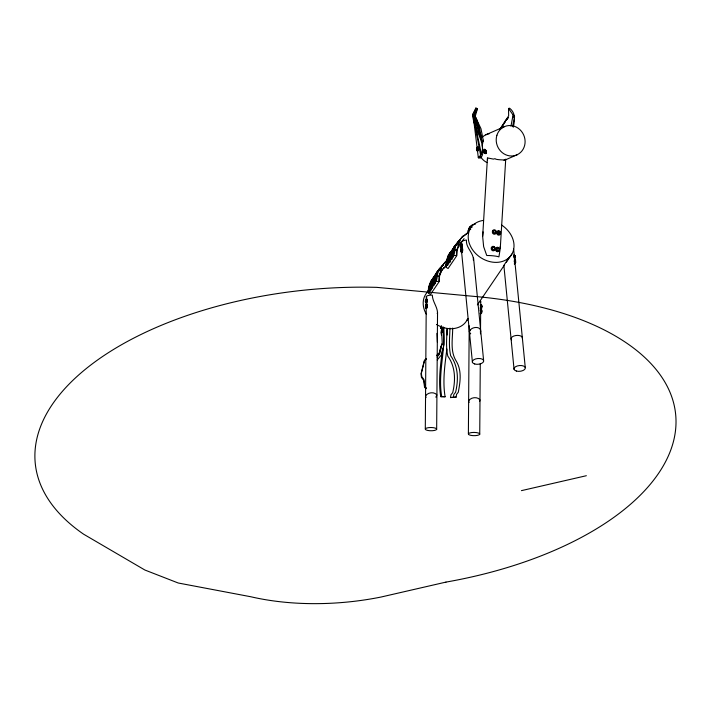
<?xml version="1.0" encoding="UTF-8"?>
<svg xmlns="http://www.w3.org/2000/svg" width="711" height="711" viewBox="0 0 711 711"><rect width="100%" height="100%" fill="white"/><g stroke="black" fill="none" stroke-linecap="round" stroke-linejoin="round"><path stroke-width="1.07" d="M452.445 254.805L452.338 254.965M425.302 428.937L426.218 307.605M426.236 305.392L426.262 302.077M425.56 299.802L426.831 299.455L426.813 302.122L426.245 302.548L425.534 302.468L425.267 301.348L425.56 299.802L426.271 299.882L426.298 296.549M436.661 429.337A5.706 1.626 0.4 0 0 428.626 427.64A5.706 1.626 0.4 0 0 427.666 430.439A5.706 1.626 0.4 0 0 436.661 429.337L437.541 312.529C437.149 306.405 432.439 301.375 432.324 295.136L431.044 295.136A5.706 1.626 0.4 0 0 426.787 297.385M468.38 433.852L469.198 325.727M479.738 434.243A5.706 1.626 0.4 0 0 471.704 432.546A5.706 1.626 0.4 0 0 470.744 435.345A5.706 1.626 0.4 0 0 479.738 434.243L480.272 363.632M480.494 333.85L480.734 301.855M514.391 256.938L514.142 256.173L513.795 257.124M480.894 306.539L480.823 307.001M442.784 327.371L442.766 332.712M443.735 327.336C445.69 350.603 437.674 373.524 441.718 396.605L445.104 396.765C442.464 380.918 444.882 364.876 446.872 349.083M428.298 292.754L430.262 291.083L429.542 290.923L430.288 289.821L431.008 289.981L431.319 289.528L430.599 289.359L431.604 287.893L432.315 288.062L433.47 285.147L434.492 284.853L433.781 284.684L434.528 283.582L435.55 283.289L434.839 283.12C435.096 279.823 434.972 267.425 441.335 271.326L439.549 276.108L439.3 281.432L430.502 294.398L428.244 293.003L428.564 287.093L430.573 281.707L435.425 275.459M429.542 290.923L429.808 285.262L432.564 278.774L428.786 287.724L428.751 290.915M429.231 291.377L429.497 285.724L431.506 280.33M430.288 289.821L430.555 284.16M430.599 289.359C430.146 283.307 432.555 277.388 436.883 273.175M431.008 289.981L431.221 285.342M431.604 287.893L431.861 282.231L433.87 276.846M432.315 288.062L432.572 282.489L435.745 274.099L438.145 271.158M432.475 286.613L432.732 280.952L435.745 274.099M433.47 285.147L433.728 279.485L432.732 280.952M433.781 284.684L434.039 279.023L436.803 272.535L434.039 279.023M434.528 283.582L434.785 277.921M435.239 283.751L435.505 278.17M434.839 283.12L435.772 281.752C435.505 276.561 437.345 268.403 442.366 266.234M435.772 281.752C438.207 278.312 436.243 270.829 441.184 267.674M436.598 281.432L438.865 281.44L439.114 276.072L440.927 271.211L442.233 269.62M446.819 264.439L447.086 265.221L447.859 263.941L448.579 264.101L448.89 263.648L448.17 263.479L449.174 262.012L449.885 262.181L450.756 260.893L450.045 260.724L451.041 259.257L452.063 258.964L451.352 258.804L452.098 257.702L453.12 257.409L452.409 257.24C452.667 253.934 452.543 241.544 458.906 245.446L457.12 250.228L456.871 255.551L448.072 268.518L445.815 267.123L446.135 261.213L448.143 255.827L452.685 250.041M445.868 266.874L446.801 265.496L447.068 259.835L449.076 254.449M447.112 264.821L447.379 259.382L450.134 252.894L454.053 248.023M447.859 263.941L448.126 258.28M448.17 263.479C447.717 257.426 450.116 251.507 454.453 247.286M448.712 261.319L449.148 258.066M449.174 262.012L449.432 256.351L451.441 250.965M449.885 262.181L450.143 256.6L453.316 248.21L456.915 243.802M450.045 260.724L450.303 255.071L453.316 248.21M451.041 259.257L451.298 253.605L450.303 255.071M451.352 258.804C450.845 252.547 453.476 246.53 457.973 242.247M451.752 259.426L451.841 257.569M452.098 257.702L452.356 252.041L454.373 246.655M452.987 254.147L454.702 247.926M453.165 256.475L453.254 254.618M452.409 257.24L453.342 255.862C452.534 246.175 460.017 238.487 467.083 233.155M453.342 255.862C455.867 252.76 453.6 245.571 458.168 242.513M454.169 255.542L456.435 255.56L456.684 250.192L458.497 245.331M468.416 232.337C467.909 228.107 470.922 224.045 475.41 224.098M442.535 348.95C440.544 364.752 438.127 380.794 440.767 396.64L445.104 396.765M428.235 290.23L428.084 290.523M445.833 264.305L445.681 264.759L445.877 264.359M452.329 255.098L452.4 254.627M428.813 290.657C428.395 293.128 428.937 287.706 429.017 290.852M435.461 281.067L435.594 280.143L435.239 281.556L435.496 280.792M446.499 264.776C446.375 265.941 445.975 263.754 446.597 264.474M446.659 264.634L446.321 265.034L446.792 264.848M452.854 255.187C453.316 255.658 453.191 253.969 452.854 254.84M453.111 254.716L453.2 255.365L453.254 254.778M453.227 254.956L453.165 255.391M505.725 159.14L500.26 248.548L498.909 256.884A9.19 1.342 3.5 0 0 486.742 255.498L483.64 246.655L482.653 236.505L487.453 157.824M430.51 281.991L431.773 280.241M434.848 280.596L434.697 280.649M482.653 236.505L483.045 231.875M426.458 306.165L426.547 306.681L426.804 306.059M426.662 306.121L426.404 306.637L426.476 306.05M461.795 246.148L461.795 245.526M440.989 328.544L441.184 326.482M443.246 327.051L443.966 344.515L441.673 354.585L437.229 359.944M460.257 246.797L460.417 245.197L461.67 244.477L461.91 246.859L461.359 247.668L460.257 246.797L461.359 247.668M460.684 251.17L460.844 249.579L462.106 248.85L462.337 251.232L461.786 252.041L460.684 251.17L461.786 252.041M460.648 247.588L461.199 246.779L460.959 244.388M461.075 251.961L461.626 251.152L461.395 248.77M476.477 149.808L476.628 148.217L477.89 147.488L478.13 149.87L477.579 150.679L476.477 149.808L477.579 150.679M476.868 150.599L477.419 149.79L477.179 147.408M514.249 255.436L514.48 257.817L515.191 257.897L514.96 255.516L513.697 256.244M514.871 261.035L515.422 260.226L515.653 262.617L515.111 263.425L514.4 263.346L514.942 262.537L514.711 260.146L514.16 260.955M514.249 257.044L514.257 256.858M440.749 328.366L440.98 326.34M441.327 325.665L442.251 343.28L439.434 352.976L437.069 354.94M480.618 311.507L480.689 312.049L480.752 311.151M481.071 157.371L478.858 158.198L478.316 157.638C490.59 147.115 471.669 127.58 473.091 115.049L472.824 114.169L475.89 108.063L477.463 108.65L475.25 116.222L478.574 124.834M483.098 152.51L482.085 155.86L480.014 157.362L480.547 157.922L481.703 156.864M513.244 127.225C514.88 120.355 515.902 113.102 509.583 108.188L508.525 108.472L508.649 115.857L500.215 128.727M484.706 151.043L485.071 150.696L485.577 151.523M446.535 264.581L446.375 265.034M452.703 328.038C452.649 339.138 449.974 351.43 456.382 361.348C461.972 370.804 460.23 382.145 458.284 392.25L456.569 394.365L456.098 397.138L450.507 397.573L450.978 394.792L452.694 392.676C455.635 380.474 455.6 366.823 447.788 356.104C445.726 346.959 446.81 337.716 447.103 328.464M450.507 397.573L453.378 397.218L453.849 394.436L455.573 392.321C458.515 380.118 458.471 366.467 450.658 355.749C448.605 346.604 449.681 337.361 449.983 328.118M477.605 148.919L477.819 149.559L477.57 149.159M477.437 149.443L477.694 149.932L477.996 149.141M461.919 250.299L461.901 250.761M510.942 126.229L513.075 114.995L508.525 108.472M512.631 126.309L514.586 116.488L512.524 117.404M425.516 305.001L425.498 307.667L426.209 307.747L426.778 307.321L426.796 304.655L425.516 305.001L426.796 304.655M425.534 302.468L426.102 302.042L426.12 299.375M425.498 307.667L426.067 307.241L426.085 304.575M480.538 308.245L481.098 307.854L481.143 305.17L481.854 305.259L481.809 307.934L480.538 308.245L480.272 307.099M480.458 313.124L481.027 312.733L481.063 310.049L481.774 310.129L481.738 312.813L481.169 313.204M480.503 311.498C481.276 309.054 480.956 314.04 480.485 311.738M440.278 348.825L439.087 353.651L436.723 355.616M480.432 332.233C482.165 324.909 468.345 326.651 469.553 333.183L472.415 362.299M426.742 306.379L426.316 307.01M474.397 113.182L475.89 108.063M446.277 264.972L446.455 264.492M473.366 260.164C473.926 252.983 465.483 247.668 466.505 240.06L465.412 240.158A5.706 2.897 -5.6 0 0 461.243 244.548M496.838 249.232L497.362 248.646M440.518 347.857L441.913 343.955L439.611 354.025L437.069 357.082M437.194 313.471L437.541 312.529M483.302 140.245L482.254 145.222L483.027 152.714M446.686 260.964L450.134 252.894M449.485 256.787L450.463 254.165M509.156 257.426L503.868 265.399L514.062 369.338M459.039 241.02L459.617 240.194M426.751 301.286L426.502 301.846L426.245 301.357M461.723 246.353L461.483 246.913L461.217 246.433M461.759 249.952L462.132 249.641L461.83 251.303M428.075 290.417L428.235 290.337M479.649 401.386L479.943 399.813C477.41 396.4 470.54 397.236 468.629 400.96L469.109 402.444M514.382 261.204L514.835 261.239L514.497 262.599M472.708 115.031L474.406 114.755L477.463 108.65M480.672 306.157L481.107 306.859L480.547 307.205M459.857 239.918L459.306 240.753M441.931 266.234C440.793 268.1 444.89 261.524 446.792 260.99M459.617 240.336L459.43 240.851L459.697 240.202M443.726 268.056L443.913 267.665M461.315 242.291L461.723 241.713L461.243 241.971M462.097 250.148L462.114 250.814M500.109 129.331L504.97 121.919M441.638 266.776L441.887 266.287M443.833 268.314L444.02 267.789M477.339 148.297L477.89 147.488M439.656 269.229L445.068 262.172M457.226 243.34L462.763 236.105M429.497 285.724L428.786 287.724M430.866 283.698L431.861 282.231M435.096 277.468L436.465 275.841L439.549 276.108M447.068 259.835L446.126 261.612M448.437 257.817L449.432 256.351M451.609 253.143L452.356 252.041M452.667 251.587L454.036 249.952L457.12 250.228M432.572 282.489L433.443 281.2M453.067 252.289L453.387 251.836M439.576 273.922L441.335 271.326M446.392 264.679L441.487 271.095L440.145 268.58L441.727 266.589M464.079 238.62L459.182 245.028L457.84 242.513L458.888 241.189M467.278 233.546L468.398 232.435M461.67 244.477L460.417 245.197M462.106 248.85L460.844 249.579M493.772 231.377L493.79 232.595M498.1 232.293L497.993 233.324L498.846 233.75M466.887 320.35L468.122 318.528M477.374 304.903L504.517 264.927M506.365 262.199L511.911 254.023M514.409 256.324L514.96 255.516M515.191 257.897L514.648 258.706L514.257 257.915M500.126 129.375L505.059 122.141M506.907 119.421L508.134 117.617M461.555 242.211L461.768 241.918M461.083 241.776L461.546 241.687M459.573 240.665L459.946 240.522M514.391 261.355L514.417 262.11M492.927 231.706L493.798 230.497L495.558 230.737L496.074 232.248L495.194 233.466L493.443 233.217L492.927 231.706L494.163 230.435M494.829 233.519L496.074 232.248M497.256 232.613L498.127 231.404L499.886 231.653L500.402 233.164L499.522 234.372L497.771 234.123L497.256 232.613L498.491 231.351M491.852 248.272L492.723 247.055L494.483 247.304L494.998 248.814L494.118 250.023L492.368 249.783L491.852 248.272L493.087 247.001M496.18 249.179L497.051 247.97L498.811 248.21L499.326 249.73L498.447 250.939L496.696 250.69L496.18 249.179L497.416 247.908M498.082 250.992L499.326 249.73M506.232 120.186L508.125 117.582M505.077 121.314L508.143 117.475M454.685 246.193L458.284 241.784M452.312 249.685L455.92 245.268M437.114 272.082L440.722 267.665M436.056 273.637L440.402 268.127M434.741 275.566L438.349 271.149M432.875 278.312L436.483 273.904M469.811 226.987L467.9 230.977L467.811 232.853L468.398 232.684M435.87 397.218L436.865 394.907C434.332 391.494 427.462 392.33 425.551 396.045L426.031 397.538M484.955 151.088L485.4 151.247M487.417 159.762L487.924 158.002L493.39 159.095L494.989 158.695C495.851 160.179 507.494 159.779 503.992 160.242L505.539 159.708M483.684 150.688L484.902 149.985L485.737 151.008L485.995 152.51L485.426 152.989L484.778 153.212L483.942 152.19L483.684 150.688L484.902 149.985M484.778 153.212L485.995 152.51M426.12 358.913L424.645 360.104L421.339 373.337L421.81 376.688L423.952 379.576L424.911 386.66L426.413 388.01M426.511 358.993L424.298 360.779L420.992 374.013L421.463 377.354L423.605 380.252L424.565 387.335L426.076 388.686M426.271 299.882L426.831 299.455M462.079 237.11L466.452 234.106M480.574 305.561L481.143 305.17M480.503 310.44L481.063 310.049M481.214 310.529L481.774 310.129M514.417 262.199L514.604 261.452M441.655 266.296L443.3 265.247M498.26 232.159L499.015 232.186M492.856 247.81L493.425 247.748M485.817 134.797L504.072 126.825M505.29 159.931L517.235 154.714M484.262 150.208L485.098 151.23L485.737 151.008M483.942 152.19L484.591 151.967L484.333 150.465M521.43 490.643L586.353 475.712M495.558 230.737L495.709 232.31M498.127 231.404L499.886 231.653M493.443 233.217L495.194 233.466M500.402 233.164L499.522 231.706M497.771 234.123L499.522 234.372M492.723 247.055L494.483 247.304M494.998 248.814L494.118 247.357M498.811 248.21L497.051 247.97M492.368 249.783L494.118 250.023M496.696 250.69L498.447 250.939M440.767 396.64L441.718 396.605M453.378 397.218L456.098 397.138M469.411 227.351L472.042 227.324M468.709 229.537L470.718 229.511M477.57 148.19L478.281 148.279M477.419 149.79L478.13 149.87M461.35 245.179L462.061 245.259M461.199 246.779L461.91 246.859M461.786 249.552L462.497 249.641M514.64 256.218L515.351 256.307M461.626 251.152L462.337 251.232M515.102 260.937L515.813 261.017M514.942 262.537L515.653 262.617M481.4 306.317L482.111 306.397M426.396 300.495L427.107 300.575M481.098 307.854L481.809 307.934M426.102 302.042L426.813 302.122M481.329 311.196L482.04 311.276M426.36 305.694L427.071 305.774M481.027 312.733L481.738 312.813M426.067 307.241L426.778 307.321M447.112 265.034L447.832 265.203L446.801 265.496M485.258 152.27L485.489 151.47M473.953 112.187L475.526 112.773M472.824 114.169L474.406 114.755L480.974 128.709L483.436 141.32M497.38 250.308L496.918 249.89M513.075 114.995L514.186 115.591M448.33 256.564C447.05 255.285 452.143 250.103 451.761 252.076M477.117 147.808L473.091 115.049L476.841 119.928M480.929 157.095L481.667 158.295A15.42 14.256 66.4 0 0 487.062 162.561M458.773 241.136L460.195 243.544M441.078 267.203L442.5 269.611M514.72 262.635L515.111 263.425M480.689 155.762L473.091 115.049L479.578 128.611L482.182 142.316L473.091 115.049L474.157 121.554M469.553 333.183L470.024 334.152M481.463 154.314L473.091 115.049L479.578 128.611M473.091 115.049L481.463 136.823M497.62 232.559L498.135 234.07M493.292 231.644L493.807 233.164M496.545 249.126L497.06 250.636M492.216 248.21L492.732 249.721M485.098 151.23L485.355 152.732M477.516 151.088L478.316 157.638M441.158 332.206L441.469 335.077M513.644 249.09L525.26 367.525M473.57 258.075L483.613 360.477M460.799 243.864L461.341 249.383M461.555 251.587L469.456 332.188A5.706 2.897 -5.6 0 1 470.406 329.948M441.175 330.739L441.558 335.139M437.398 342.249L436.954 333.361M500.18 246.53L500.26 248.548M447.059 329.575L447.139 335.023M482.707 136.868A15.42 14.256 66.4 0 1 489.364 133.677M467.785 318.528A24.387 19.357 34.2 0 1 436.465 324.447M426.28 314.129A24.387 19.357 34.2 0 1 428.511 291.021M501.655 225.076A24.387 19.357 34.2 0 1 508.276 258.306A24.387 19.357 34.2 0 1 472.193 249.241A24.387 19.357 34.2 0 1 483.231 220.446M511.556 339.92A5.706 2.897 -5.6 0 1 515.724 335.53A5.706 2.897 -5.6 0 1 522.372 338.169M480.725 331.122A5.706 2.897 -5.6 0 1 480.396 331.886M470.7 333.459A5.706 2.897 -5.6 0 1 469.9 332.881M480.254 301.02A5.706 1.626 0.4 0 1 480.396 302.264M425.862 300.442A2.24 0.755 -83.5 0 1 427.16 299.162A2.24 0.755 -83.5 0 1 426.796 302.815A2.24 0.755 -83.5 0 1 425.756 301.597M460.844 245.508A2.24 0.755 -83.5 0 1 462.168 244.353A2.24 0.755 -83.5 0 1 461.635 248.086A2.24 0.755 -83.5 0 1 460.755 246.086M460.95 245.517A2.24 0.755 -83.5 0 1 462.283 244.362A2.24 0.755 -83.5 0 1 461.741 248.095A2.24 0.755 -83.5 0 1 460.87 246.095M513.6 255.453A2.24 0.755 -83.5 0 1 514.675 255.427A2.24 0.755 -83.5 0 1 514.364 258.582M480.227 310.449A2.24 0.755 -83.5 0 1 481.294 309.578A2.24 0.755 -83.5 0 1 481.391 312.378A2.24 0.755 -83.5 0 1 480.343 313.738M480.289 309.978A2.24 0.755 -83.5 0 1 481.445 311.027A2.24 0.755 -83.5 0 1 480.236 313.72M425.827 305.641A2.24 0.755 -83.5 0 1 427.071 304.264A2.24 0.755 -83.5 0 1 426.884 307.765A2.24 0.755 -83.5 0 1 425.738 307.33M426.067 305.108A2.24 0.755 -83.5 0 1 427.267 304.495A2.24 0.755 -83.5 0 1 426.929 307.907A2.24 0.755 -83.5 0 1 425.845 307.339M461.27 249.881A2.24 0.755 -83.5 0 1 462.514 248.503A2.24 0.755 -83.5 0 1 462.328 252.014A2.24 0.755 -83.5 0 1 461.181 251.578M480.298 305.57A2.24 0.755 -83.5 0 1 481.418 304.797A2.24 0.755 -83.5 0 1 481.374 307.854A2.24 0.755 -83.5 0 1 480.254 308.627M480.36 305.099A2.24 0.755 -83.5 0 1 481.516 306.148A2.24 0.755 -83.5 0 1 480.307 308.841M514.364 259.826A2.24 0.755 -83.5 0 1 515.342 261.15A2.24 0.755 -83.5 0 1 514.337 263.977M514.462 259.586A2.24 0.755 -83.5 0 1 515.235 261.141A2.24 0.755 -83.5 0 1 514.426 263.888M477.188 147.986A2.24 0.755 -83.5 0 1 478.423 147.497A2.24 0.755 -83.5 0 1 477.925 151.008A2.24 0.755 -83.5 0 1 476.948 149.674M484.458 152.118A2.24 0.995 70.8 0 1 484.804 149.328A2.24 0.995 70.8 0 1 486.457 152.581A2.24 0.995 70.8 0 1 484.715 152.625M445.957 582.105L381.043 597.036A172.64 87.622 -5.6 0 1 250.761 596.742L178.212 583.002L144.893 570.026L83.622 534.201A287.742 146.039 -5.6 0 1 82.796 371.418A287.742 146.039 -5.6 0 1 376.821 287.36L480.76 297.002A287.742 146.039 -5.6 0 1 675.45 430.982A287.742 146.039 -5.6 0 1 445.957 582.105M496.9 135.259A15.42 14.256 66.4 0 0 513.68 155.825A15.42 14.256 66.4 0 0 521.376 131.215A15.42 14.256 66.4 0 0 496.9 135.259M516.39 371.044A5.706 2.897 -5.6 0 0 525.322 368.271A5.706 2.897 -5.6 0 0 517.261 365.969A5.706 2.897 -5.6 0 0 516.39 371.044M474.744 364.005A5.706 2.897 -5.6 0 0 483.676 361.232A5.706 2.897 -5.6 0 0 475.615 358.931A5.706 2.897 -5.6 0 0 474.744 364.005M495.709 248.512A2.24 1.955 81.2 0 0 497.736 251.721A2.24 1.955 81.2 0 0 499.095 248.237A2.24 1.955 81.2 0 0 495.709 248.512M491.381 247.606A2.24 1.955 81.2 0 0 493.407 250.814A2.24 1.955 81.2 0 0 494.767 247.321A2.24 1.955 81.2 0 0 491.381 247.606M496.838 231.937A2.24 1.955 81.2 0 0 498.864 235.145A2.24 1.955 81.2 0 0 500.224 231.662A2.24 1.955 81.2 0 0 496.838 231.937M492.51 231.031A2.24 1.955 81.2 0 0 494.536 234.239A2.24 1.955 81.2 0 0 495.896 230.755A2.24 1.955 81.2 0 0 492.51 231.031M483.969 150.519A2.24 0.995 70.8 0 0 485.809 153.629A2.24 0.995 70.8 0 0 485.711 150.314A2.24 0.995 70.8 0 0 483.969 150.519"/></g></svg>
